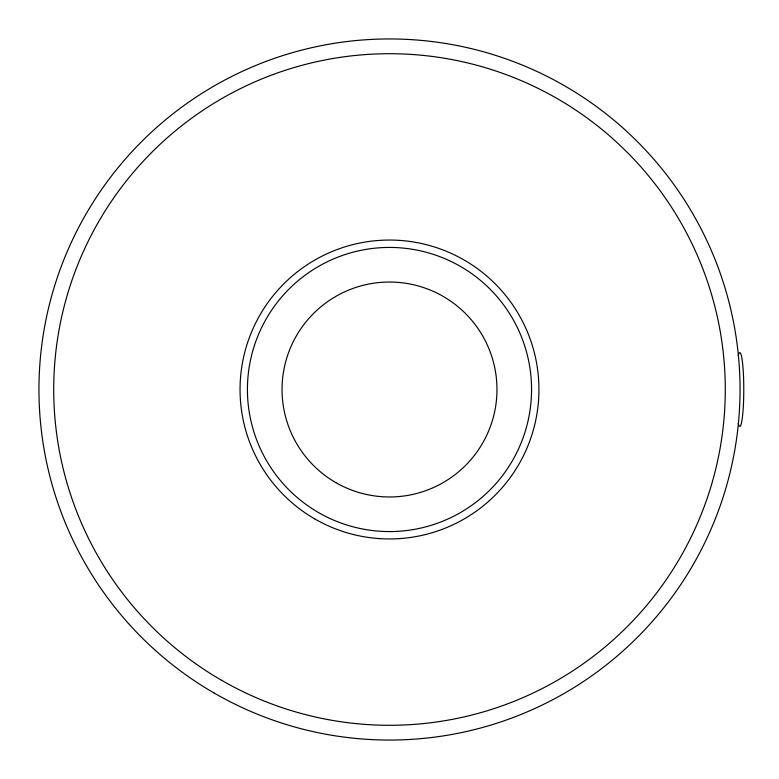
<?xml version="1.0" encoding="UTF-8"?>
<svg xmlns="http://www.w3.org/2000/svg" width="779" height="779" viewBox="0 0 779 779"><rect width="100%" height="100%" fill="white"/><g stroke="black" fill="none" stroke-linecap="round" stroke-linejoin="round"><path stroke-width="1.17" d="M738.239 355.594A36.837 3.973 -90 0 1 743.77 389.5A36.837 3.973 -90 0 1 738.239 423.406M318.465 512.533A142.06 142.06 0 0 0 531.56 389.5A142.06 142.06 0 0 0 318.465 266.467A142.06 142.06 0 0 0 318.465 512.533M314.774 518.921A149.441 149.441 0 0 0 538.941 389.5A149.441 149.441 0 0 0 314.774 260.079A149.441 149.441 0 0 0 314.774 518.921M214.225 693.086A350.55 350.55 0 0 0 740.05 389.5A350.55 350.55 0 0 0 214.225 85.914A350.55 350.55 0 0 0 214.225 693.086M221.606 680.301A335.788 335.788 0 0 0 725.288 389.5A335.788 335.788 0 0 0 221.606 98.699A335.788 335.788 0 0 0 221.606 680.301M335.768 482.571A107.473 107.473 0 0 0 496.973 389.5A107.473 107.473 0 0 0 335.768 296.429A107.473 107.473 0 0 0 335.768 482.571"/></g></svg>
